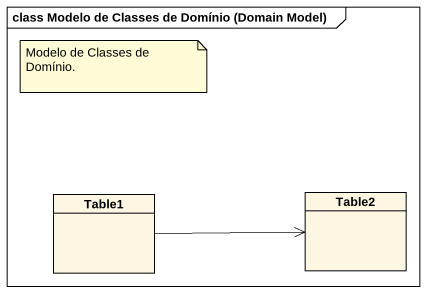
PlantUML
@startuml
mainframe class Modelo de Classes de Domínio (Domain Model)
hide circle
hide empty members
class Table1
class Table2
Table1 -right-> Table2
note as N1
  Modelo de Classes de Domínio.
end note
@enduml
